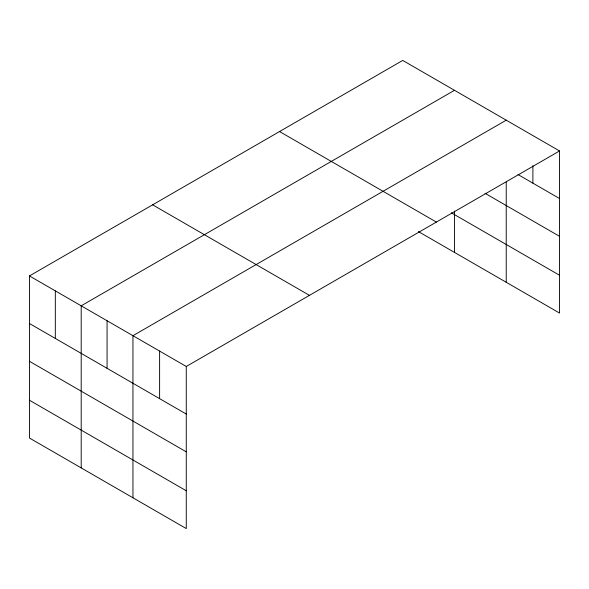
<?xml version="1.0" encoding="UTF-8"?>
<svg xmlns="http://www.w3.org/2000/svg" width="589" height="589" viewBox="0 0 589 589"><rect width="100%" height="100%" fill="white"/><g stroke="black" fill="none" stroke-linecap="round" stroke-linejoin="round"><path stroke-width="0.88" d="M559.55 150.968L186.271 366.476L186.271 528.576L29.45 438.032L29.45 275.939L402.729 60.424L559.55 150.968L559.55 313.061L418.411 231.58M454.48 90.301L81.201 305.816L81.201 467.916M506.231 120.185L132.952 335.693L132.952 497.793M517.996 174.543L559.55 198.537M485.064 193.325L559.55 236.329M451.343 212.798L559.55 275.269M279.547 131.546L436.368 222.082M152.632 204.817L309.453 295.361M29.45 275.939L186.271 366.476M29.45 323.508L186.271 414.045M29.45 361.3L186.271 451.837M29.45 400.24L186.271 490.777M532.89 165.759L532.89 183.142M506.231 182.148L506.231 282.278M454.48 211.068L454.48 252.401M159.612 351.088L159.612 398.657M107.073 320.755L107.073 368.324M55.322 290.878L55.322 338.447"/></g></svg>
